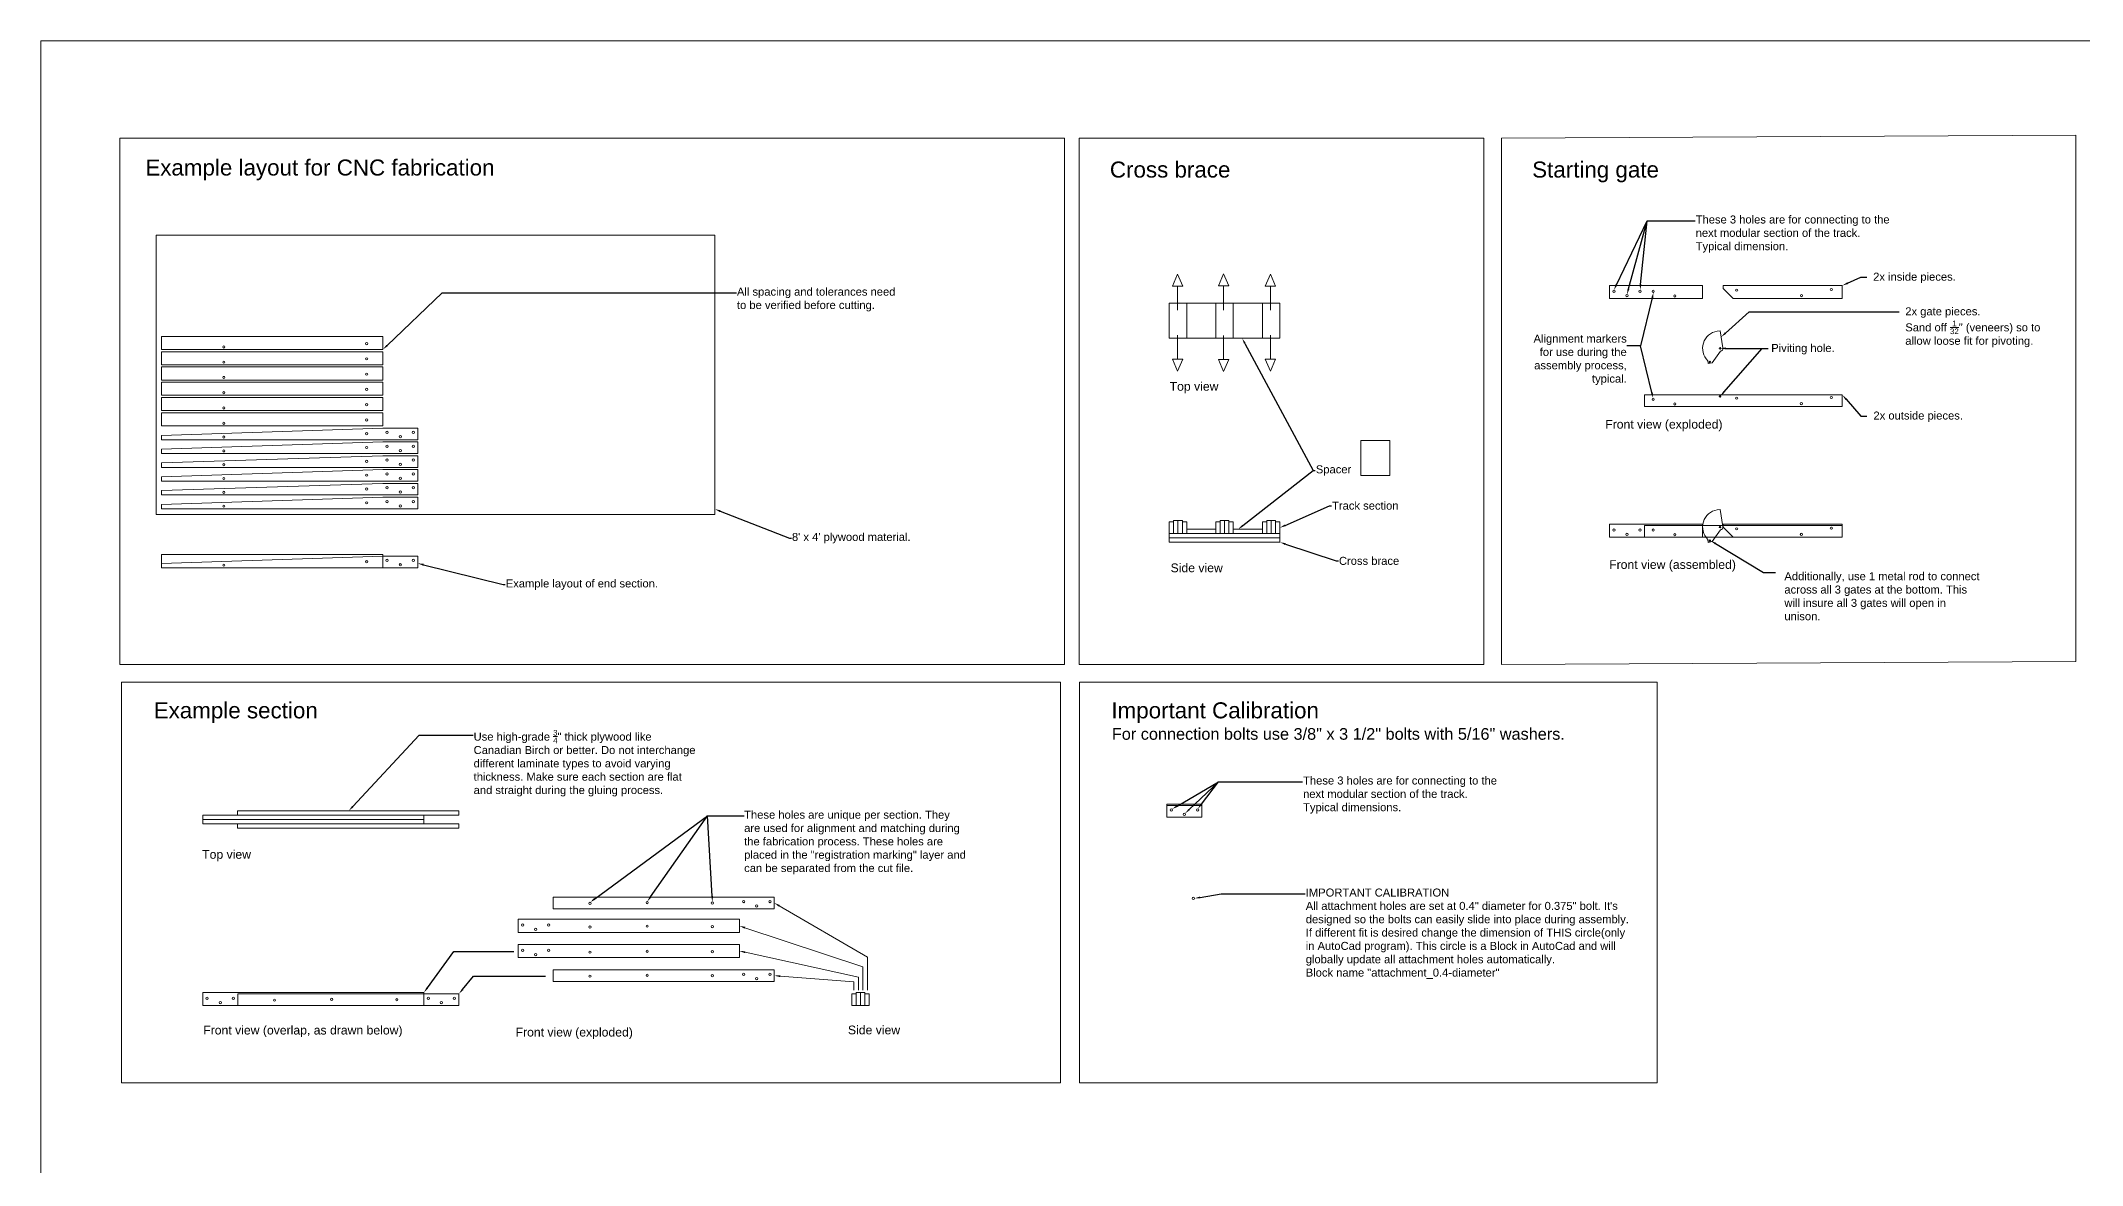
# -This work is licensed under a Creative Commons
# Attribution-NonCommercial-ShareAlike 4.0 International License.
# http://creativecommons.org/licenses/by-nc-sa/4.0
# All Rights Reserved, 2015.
# Model space of a CAD drawing. Header units: inches. Extents: x 1 to 753, y -1 to 386.
# Drawn here: x 0.8 to 351.5, y 192.4 to 385.6 of the extents above; entities that cross this region are included whole.
import ezdxf
from ezdxf import colors
from ezdxf.entities.mleader import LeaderData, LeaderLine
from ezdxf.math import Vec2, Vec3

# ---------------------------------------------------------------- set-up
doc = ezdxf.new("R2010")
doc.units = ezdxf.units.IN
doc.header["$MEASUREMENT"] = 0
for name, color, linetype, lineweight in [('newTrack', 7, 'Continuous', 20), ('notes', 7, 'Continuous', 20), ('notes @ 1', 7, 'Continuous', 20), ('registration marking', 7, 'Continuous', 20)]:
    doc.layers.add(name, color=color, linetype=linetype, lineweight=lineweight)
doc.styles.add('Arial', font='arial.ttf')
doc.styles.get("Standard").update_dxf_attribs({"font": 'arial.ttf'})

# ---------------------------------------------------------------- blocks, each defined once
blk = doc.blocks.new('*U29')
at = {"layer": 'newTrack'}
blk.add_circle((0, 0), 0.2, dxfattribs=at)
blk = doc.blocks.new('attachmentPoints_0.4_diameter')
for p in [(-2.25, 0.75), (0, 0), (2.25, 0.75)]:
    blk.add_blockref('*U29', p)
blk = doc.blocks.new('connection block')
at = {"layer": 'newTrack'}
blk.add_line((1642.94, -1241.25), (1648.94, -1241.25), dxfattribs=at)
blk.add_lwpolyline([(1648.94, -1241), (1642.94, -1241), (1642.94, -1243.25), (1648.94, -1243.25)], close=True, dxfattribs=at)
blk.add_blockref('attachmentPoints_0.4_diameter', (1645.94, -1242.75))
blk = doc.blocks.new('START_1')
at = {"layer": 'newTrack', "color": 7, "linetype": 'Continuous', "lineweight": 5, "transparency": 33554687}
blk.add_lwpolyline([(1657.04, -457.27), (1638.29, -457.27), (1636.57, -455.55), (1636.57, -455.02), (1657.04, -455.02), (1657.04, -457.27), (1657.04, -455.02)], dxfattribs=at)
at = {"layer": 'registration marking', "color": 7, "linetype": 'Continuous', "lineweight": 5, "transparency": 33554687}
for centre in [(1638.89, -455.82), (1655.16, -455.71), (1650.02, -456.76)]:
    blk.add_circle(centre, 0.187, dxfattribs=at)
blk = doc.blocks.new('START_2')
at = {"color": 7, "linetype": 'Continuous', "lineweight": 5, "transparency": 33554687}
blk.add_circle((1624.28, -436.85), 0.188, dxfattribs=at)
at = {"layer": 'newTrack', "color": 7, "linetype": 'Continuous', "lineweight": 5, "transparency": 33554687}
blk.add_line((1632.75, -438.1), (1622.77, -438.1), dxfattribs=at)
blk.add_lwpolyline([(1616.77, -435.85), (1632.75, -435.85), (1632.75, -438.1), (1616.77, -438.1)], close=True, dxfattribs=at)
at = {"layer": 'registration marking', "color": 7, "linetype": 'Continuous', "lineweight": 5, "transparency": 33554687}
for centre in [(1624.28, -436.85), (1627.99, -437.66)]:
    blk.add_circle(centre, 0.187, dxfattribs=at)
blk.add_blockref('attachmentPoints_0.4_diameter', (1619.77, -437.6))
blk = doc.blocks.new('START_3')
at = {"color": 7, "linetype": 'Continuous', "lineweight": 5, "transparency": 33554687}
blk.add_circle((1631.6, -433.73), 0.128, dxfattribs=at)
at = {"layer": 'newTrack', "color": 7, "linetype": 'Continuous', "lineweight": 5, "transparency": 33554687}
blk.add_lwpolyline([(1652.6, -433.48), (1652.6, -435.48), (1618.6, -435.48), (1618.6, -433.48)], close=True, dxfattribs=at)
at = {"layer": 'registration marking', "color": 7, "linetype": 'Continuous', "lineweight": 5, "transparency": 33554687}
for centre, radius in [((1620.11, -434.23), 0.188), ((1620.11, -434.23), 0.187), ((1623.83, -435.03), 0.187), ((1634.46, -434.03), 0.187), ((1645.58, -434.97), 0.187), ((1650.72, -433.92), 0.187)]:
    blk.add_circle(centre, radius, dxfattribs=at)
blk = doc.blocks.new('START_4')
at = {"color": 7, "linetype": 'Continuous', "lineweight": 5, "transparency": 33554687}
blk.add_lwpolyline([(1633.99, -453.25), (1634.07, -453.75), (1634.75, -453.63), (1636.19, -451.62, 0.414214), (1636.6, -451.04), (1636.11, -448.09), (1635.61, -448.17, 0.610914)], format="xyb", close=True, dxfattribs=at)
for centre, radius in [((1636.11, -451.13), 0.128), ((1634.34, -453.45), 0.125)]:
    blk.add_circle(centre, radius, dxfattribs=at)
blk = doc.blocks.new('END1')
at = {"layer": 'newTrack'}
blk.add_lwpolyline([(1095.16, -1516.52), (1095.16, -1518.52), (1051.16, -1518.52), (1051.16, -1517.77), (1089.16, -1516.52)], close=True, dxfattribs=at)
at = {"layer": 'registration marking', "color": 7, "transparency": 33554687}
for centre in [(1061.85, -1518.07), (1086.41, -1517.49)]:
    blk.add_circle(centre, 0.19, dxfattribs=at)
blk.add_blockref('attachmentPoints_0.4_diameter', (1092.16, -1518.02))
blk = doc.blocks.new('END2')
at = {"layer": 'newTrack'}
blk.add_lwpolyline([(1133.03, -1530.22), (1095.03, -1530.22), (1095.03, -1527.97), (1133.03, -1527.97), (1133.03, -1530.22), (1133.03, -1527.97)], dxfattribs=at)
at = {"layer": 'registration marking', "color": 7, "transparency": 33554687}
for centre in [(1130.27, -1529.2), (1105.71, -1529.77)]:
    blk.add_circle(centre, 0.19, dxfattribs=at)
blk = doc.blocks.new('C1')
at = {"layer": 'newTrack'}
blk.add_lwpolyline([(1541.11, -1570.67), (1508.2, -1589.67), (1507.2, -1587.94), (1540.11, -1568.94)], close=True, dxfattribs=at)
at = {"layer": 'registration marking', "color": 7, "transparency": 33554687}
for centre in [(1531.39, -1575.14), (1521.66, -1580.67), (1513.22, -1585.71)]:
    blk.add_circle(centre, 0.19, dxfattribs=at)
at = {"rotation": 29.99999995973561}
blk.add_blockref('attachmentPoints_0.4_diameter', (1538.26, -1571.74), dxfattribs=at)
blk = doc.blocks.new('C2')
at = {"layer": 'newTrack'}
blk.add_lwpolyline([(1485.86, -1583.83), (1518.77, -1564.83), (1519.9, -1566.78), (1486.99, -1585.78)], close=True, dxfattribs=at)
at = {"layer": 'registration marking', "color": 7, "transparency": 33554687}
for centre in [(1515.38, -1568.25), (1505.65, -1573.78), (1497.2, -1578.82)]:
    blk.add_circle(centre, 0.19, dxfattribs=at)
at = {"rotation": 29.99999995973561}
blk.add_blockref('attachmentPoints_0.4_diameter', (1489.34, -1583.85), dxfattribs=at)

msp = doc.modelspace()

# ---------------------------------------------------------------- linework, layer by layer
at = {"lineweight": 20}
for p, q in [((196.11, 339.26), (196.11, 343.38)), ((197.67, 340.46), (197.67, 334.46)), ((202.67, 334.46), (202.67, 340.46)), ((204.01, 339.31), (204.01, 343.44)), ((205.67, 334.46), (205.67, 340.46)), ((210.67, 340.46), (210.67, 334.46)), ((212.06, 339.27), (212.06, 343.4)), ((196.11, 335), (196.11, 330.88)), ((204.01, 334.95), (204.01, 330.82)), ((212.06, 334.99), (212.06, 330.86))]:
    msp.add_line(p, q, dxfattribs=at)
at = {"linetype": 'ByBlock', "lineweight": 20}
for p, q in [((195.04, 302.9), (195.04, 302.9)), ((195.82, 303.15), (195.82, 303.15)), ((196.55, 303.15), (196.55, 303.15)), ((197.4, 302.9), (197.4, 302.9)), ((203.04, 302.9), (203.04, 302.9)), ((203.82, 303.15), (203.82, 303.15)), ((204.55, 303.15), (204.55, 303.15)), ((205.4, 302.9), (205.4, 302.9)), ((211.04, 302.9), (211.04, 302.9)), ((211.82, 303.15), (211.82, 303.15)), ((212.55, 303.15), (212.55, 303.15)), ((213.4, 302.9), (213.4, 302.9)), ((140.49, 221.79), (140.49, 221.79)), ((141.27, 222.04), (141.27, 222.04)), ((142, 222.04), (142, 222.04)), ((142.85, 221.79), (142.85, 221.79))]:
    msp.add_line(p, q, dxfattribs=at)
at = {"lineweight": 20}
for points in [[(116.6, 352.15), (116.6, 304.15), (20.6, 304.15), (20.6, 352.15)], [(196.11, 345.44), (195.22, 343.38), (197, 343.38)], [(204.01, 345.5), (203.12, 343.44), (204.9, 343.44)], [(212.06, 345.46), (211.17, 343.4), (212.95, 343.4)], [(213.67, 340.46), (213.67, 334.46), (194.67, 334.46), (194.67, 340.46)], [(196.11, 328.81), (195.22, 330.88), (197, 330.88)], [(204.01, 328.76), (203.12, 330.82), (204.9, 330.82)], [(212.06, 328.8), (211.17, 330.86), (212.95, 330.86)], [(194.67, 302.9), (195.42, 302.9), (195.42, 300.9), (194.67, 300.9)], [(195.42, 303.15), (196.17, 303.15), (196.17, 300.9), (195.42, 300.9)], [(196.17, 303.15), (196.92, 303.15), (196.92, 300.9), (196.17, 300.9)], [(196.92, 302.9), (197.67, 302.9), (197.67, 300.9), (196.92, 300.9)], [(202.67, 301.65), (202.67, 300.9), (197.67, 300.91), (197.67, 301.66)], [(202.67, 302.9), (203.42, 302.9), (203.42, 300.9), (202.67, 300.9)], [(203.42, 303.15), (204.17, 303.15), (204.17, 300.9), (203.42, 300.9)], [(204.17, 303.15), (204.92, 303.15), (204.92, 300.9), (204.17, 300.9)], [(204.92, 302.9), (205.67, 302.9), (205.67, 300.9), (204.92, 300.9)], [(210.67, 301.65), (210.67, 300.9), (205.67, 300.9), (205.67, 301.65)], [(210.67, 302.9), (211.42, 302.9), (211.42, 300.9), (210.67, 300.9)], [(211.42, 303.15), (212.17, 303.15), (212.17, 300.9), (211.42, 300.9)], [(212.17, 303.15), (212.92, 303.15), (212.92, 300.9), (212.17, 300.9)], [(212.92, 302.9), (213.67, 302.9), (213.67, 300.9), (212.92, 300.9)], [(213.67, 300.9), (213.67, 300.15), (194.67, 300.15), (194.67, 300.9)], [(213.67, 300.15), (213.67, 299.4), (194.67, 299.4), (194.67, 300.15)], [(66.62, 252.51), (66.62, 251.76), (28.62, 251.76), (28.62, 252.51)], [(72.62, 253.26), (72.62, 252.51), (34.62, 252.51), (34.62, 253.26)], [(66.62, 251.76), (66.62, 251.01), (28.62, 251.01), (28.62, 251.76)], [(72.62, 251.01), (72.62, 250.26), (34.62, 250.26), (34.62, 251.01)], [(140.12, 221.79), (140.87, 221.79), (140.87, 219.79), (140.12, 219.79)], [(140.87, 222.04), (141.62, 222.04), (141.62, 219.79), (140.87, 219.79)], [(141.62, 222.04), (142.37, 222.04), (142.37, 219.79), (141.62, 219.79)], [(142.37, 221.79), (143.12, 221.79), (143.12, 219.79), (142.37, 219.79)]]:
    msp.add_lwpolyline(points, close=True, dxfattribs=at)
msp.add_lwpolyline([(232.58, 316.89), (227.58, 316.89), (227.58, 310.89), (232.58, 310.89), (232.58, 316.89)], dxfattribs=at)
at = {"layer": 'notes', "color": 7, "linetype": 'Continuous', "lineweight": 20, "transparency": 33554687, "flags": 128}
for points in [[(0.81, 385.57), (752.98, 385.57), (752.98, -0.86), (0.81, -0.86)], [(14.39, 368.83), (176.68, 368.83), (176.68, 278.37), (14.39, 278.37)], [(179.21, 368.83), (248.69, 368.83), (248.69, 278.37), (179.21, 278.37)], [(251.76, 368.83), (350.43, 369.36), (350.43, 278.9), (251.76, 278.37)], [(14.69, 275.33), (175.96, 275.33), (175.96, 206.53), (14.69, 206.53)], [(179.23, 275.33), (278.52, 275.33), (278.52, 206.53), (179.23, 206.53)]]:
    msp.add_lwpolyline(points, close=True, dxfattribs=at)
at = {"layer": 'notes', "linetype": 'ByBlock', "lineweight": 20, "transparency": 33554687}
for points in [[(127.68, 236.91), (142.85, 228.07), (142.85, 222.42)], [(121.77, 233.16), (142.01, 226.41), (142, 222.42)], [(121.79, 228.95), (141.27, 224.66), (141.27, 222.42)], [(127.81, 224.84), (140.49, 223.87), (140.49, 222.42)]]:
    msp.add_lwpolyline(points, dxfattribs=at)
at = {"layer": 'notes', "lineweight": 20, "transparency": 33554687}
for points in [[(127.6, 236.77), (126.82, 237.42), (127.77, 237.06)], [(121.71, 233), (120.82, 233.48), (121.82, 233.32)], [(121.76, 228.79), (120.82, 229.17), (121.83, 229.11)], [(127.8, 224.67), (126.82, 224.92), (127.83, 225.01)]]:
    msp.add_solid(points, dxfattribs=at)

# ---------------------------------------------------------------- block references
at = {"lineweight": 20}
for name, p in [('START_2', (-1346.47, 779.38)), ('START_1', (-1346.74, 798.54)), ('END2', (-1073.47, 1862.74)), ('START_4', (-1346.81, 783.84)), ('END2', (-1073.47, 1860.12)), ('END2', (-1073.47, 1857.49)), ('END2', (-1073.47, 1854.87)), ('END2', (-1073.47, 1852.24)), ('START_3', (-1342.31, 758.19)), ('END2', (-1073.47, 1849.62)), ('END1', (-1029.61, 1835.54)), ('END1', (-1029.61, 1833.17)), ('END1', (-1029.61, 1830.79)), ('END1', (-1029.61, 1828.42)), ('END1', (-1029.61, 1826.04)), ('END1', (-1029.61, 1823.67)), ('START_2', (-1346.47, 738.35)), ('START_3', (-1342.31, 735.73)), ('START_4', (-1346.81, 753.13)), ('START_1', (-1346.74, 757.52)), ('END2', (-1073.47, 1825.24)), ('END1', (-1029.61, 1813.54)), ('connection block', (-1448.66, 1495.39)), ('*U29', (198.79, 238.19))]:
    msp.add_blockref(name, p, dxfattribs=at)
at = {"lineweight": 20, "rotation": 330.0000000402641}
for name, p in [('C1', (-422.49, 2367.21)), ('C2', (-412.06, 2349.18)), ('C2', (-412.06, 2344.86)), ('C1', (-422.49, 2354.71)), ('C2', (-466.26, 2336.61)), ('C1', (-476.68, 2350.59))]:
    msp.add_blockref(name, p, dxfattribs=at)

# ---------------------------------------------------------------- texts
at = {"layer": 'notes', "lineweight": 20, "transparency": 33554687, "style": 'Arial'}
for s, height, p in [('Example layout for CNC fabrication', 2.75, (18.76, 362.42)), ('Cross brace', 2.75, (184.47, 362.07)), ('Starting gate', 2.75, (257.02, 362.07)), ('Top view', 1.5, (194.74, 325.44)), ('Front view (exploded)', 1.5, (269.57, 318.93)), ('Side view', 1.5, (194.9, 294.25)), ('Front view (assembled)', 1.5, (270.25, 294.82)), ('Example section', 2.75, (20.2, 269.14)), ('Important Calibration', 2.75, (184.73, 269.14)), ('For connection bolts use 3/8" x 3 1/2" bolts with 5/16" washers. ', 2, (184.81, 265.46)), ('Top view', 1.5, (28.53, 245.01)), ('Front view (overlap, as drawn below) ', 1.5, (28.71, 214.81)), ('Side view', 1.5, (139.47, 214.84))]:
    msp.add_text(s, height=height, dxfattribs=at).set_placement(p)
at = {"layer": 'notes @ 1', "lineweight": 20, "transparency": 33554687, "style": 'Arial'}
msp.add_text('Front view (exploded)', height=1.5, dxfattribs=at).set_placement((82.37, 214.46))

# ---------------------------------------------------------------- leaders
at = {"layer": 'notes', "lineweight": 20, "transparency": 33554687}
ml = msp.add_multileader_mtext('Standard', dxfattribs=at)
ml.set_content('')
ml.set_leader_properties()
ml.build(insert=Vec2(0, 0))
ml.multileader.update_dxf_attribs({"text_right_attachment_type": 6, "dogleg_length": 6.23, "arrow_head_size": 1})
ctx = ml.context
ctx.base_point, ctx.char_height, ctx.arrow_head_size, ctx.landing_gap_size, ctx.plane_origin = Vec3(284.04, 354.66), 1.38, 1, 0.09, Vec3(262.48, 350)
ctx.right_attachment = 6
notes = []
notes.append((ctx, [(0, (1, 1, 0), (277.8, 354.66), (1, 0), 6.23, [(0, [(271.05, 342.72), (276.77, 354.66)], 0, [])])]))
ctx.mtext, ml.multileader.dxf.content_type = None, 0
ml = msp.add_multileader_mtext('Standard', dxfattribs=at)
ml.set_content('', color=256, style='Arial')
ml.set_leader_properties()
ml.build(insert=Vec2(0, 0))
ml.multileader.update_dxf_attribs({"text_right_attachment_type": 6, "dogleg_length": 0.36, "arrow_head_size": 1})
ctx = ml.context
ctx.base_point, ctx.char_height, ctx.arrow_head_size, ctx.landing_gap_size, ctx.plane_origin = Vec3(277.13, 354.66), 1.38, 1, 0.09, Vec3(266.98, 350)
ctx.right_attachment = 6
notes.append((ctx, [(0, (1, 1, 0), (276.77, 354.66), (1, 0), 0.36, [(0, [(275.55, 342.72)], 0, [])])]))
ctx.mtext.insert, ctx.mtext.flow_direction = Vec3(277.22, 355.35), 5
ml = msp.add_multileader_mtext('Standard', dxfattribs=at)
ml.set_content('2x inside pieces.', color=256, style='Arial')
ml.set_leader_properties()
ml.build(insert=Vec2(0, 0))
ml.multileader.update_dxf_attribs({"leader_type": 0, "text_right_attachment_type": 6, "dogleg_length": 0.36, "arrow_head_size": 1})
ctx = ml.context
ctx.base_point, ctx.char_height, ctx.arrow_head_size, ctx.landing_gap_size, ctx.plane_origin = Vec3(315.51, 344.84), 1.375, 1, 0.09, Vec3(314.4, 346.74)
ctx.right_attachment = 6
notes.append((ctx, [(0, (1, 1, 0), (315.15, 344.84), (1, 0), 0.36, [(0, [(310.3, 343.52)], 0, [])])]))
ctx.mtext.insert, ctx.mtext.width, ctx.mtext.flow_direction = Vec3(315.6, 345.72), 19.7506, 5
ml = msp.add_multileader_mtext('Standard', dxfattribs=at)
ml.set_content('')
ml.set_leader_properties()
ml.build(insert=Vec2(0, 0))
ml.multileader.update_dxf_attribs({"text_right_attachment_type": 6, "dogleg_length": 0, "arrow_head_size": 1})
ctx = ml.context
ctx.base_point, ctx.char_height, ctx.arrow_head_size, ctx.landing_gap_size, ctx.plane_origin = Vec3(314.53, 344.93), 1.38, 1, 0.09, Vec3(306.28, 336.68)
ctx.right_attachment = 6
notes.append((ctx, [(0, (1, 1, 0), (314.53, 344.93), (1, 0), 0, [(0, [(310.3, 343.52), (313.5, 344.93)], 0, [])])]))
ctx.mtext, ml.multileader.dxf.content_type = None, 0
ml = msp.add_multileader_mtext('Standard', dxfattribs=at)
ml.set_content('Alignment markers for use during the assembly process,\\Ptypical.', color=256, style='Arial')
ml.set_leader_properties()
ml.build(insert=Vec2(0, 0))
ml.multileader.update_dxf_attribs({"leader_type": 0, "text_right_attachment_type": 6, "dogleg_length": 0, "arrow_head_size": 1})
ctx = ml.context
ctx.base_point, ctx.char_height, ctx.arrow_head_size, ctx.landing_gap_size, ctx.plane_origin = Vec3(257.34, 334.19), 1.375, 1, 0, Vec3(277.81, 342.33)
ctx.right_attachment, ctx.text_align_type = 6, 2
notes.append((ctx, [(0, (1, 1, 0), (273.27, 333.3), (-1, 0), 0, [(0, [(277.81, 342.33)], 0, [])])]))
ctx.mtext.insert, ctx.mtext.width, ctx.mtext.alignment, ctx.mtext.flow_direction = Vec3(273.27, 335.08), 17.0112, 3, 5
ml = msp.add_multileader_mtext('Standard', dxfattribs=at)
ml.set_content('')
ml.set_leader_properties()
ml.build(insert=Vec2(0, 0))
ml.multileader.update_dxf_attribs({"text_right_attachment_type": 6, "dogleg_length": 0, "arrow_head_size": 1})
ctx = ml.context
ctx.base_point, ctx.char_height, ctx.arrow_head_size, ctx.landing_gap_size, ctx.plane_origin = Vec3(273.27, 333.13), 1.38, 1, 0.09, Vec3(277.81, 342.33)
ctx.right_attachment = 6
notes.append((ctx, [(0, (1, 1, 0), (273.27, 333.13), (-1, 0), 0, [(0, [(277.88, 342.35), (275.63, 333.13)], 0, [])])]))
ctx.mtext, ml.multileader.dxf.content_type = None, 0
ml = msp.add_multileader_mtext('Standard', dxfattribs=at)
ml.set_content('\\A1;2x gate pieces.\\PSand off {\\H0.7x;\\S1/32;}" (veneers) so to allow loose fit for pivoting.', color=256, style='Arial')
ml.set_leader_properties()
ml.build(insert=Vec2(0, 0))
ml.multileader.update_dxf_attribs({"leader_type": 0, "text_right_attachment_type": 6, "dogleg_length": 0.36, "arrow_head_size": 1})
ctx = ml.context
ctx.base_point, ctx.char_height, ctx.arrow_head_size, ctx.landing_gap_size, ctx.plane_origin = Vec3(321.03, 338.88), 1.375, 1, 0.09, Vec3(319.93, 340.78)
ctx.right_attachment = 6
notes.append((ctx, [(0, (1, 1, 0), (320.67, 338.88), (1, 0), 0.36, [(0, [(310.3, 341.27)], 0, [])])]))
ctx.mtext.insert, ctx.mtext.width, ctx.mtext.defined_height, ctx.mtext.flow_direction = Vec3(321.12, 339.77), 24.6148, 7.94, 5
ml = msp.add_multileader_mtext('Standard', dxfattribs=at)
ml.set_content('')
ml.set_leader_properties()
ml.build(insert=Vec2(0, 0))
ml.multileader.update_dxf_attribs({"text_right_attachment_type": 6, "dogleg_length": 0, "arrow_head_size": 1})
ctx = ml.context
ctx.base_point, ctx.char_height, ctx.arrow_head_size, ctx.landing_gap_size, ctx.plane_origin = Vec3(320.05, 338.97), 1.38, 1, 0.09, Vec3(311.8, 330.72)
ctx.right_attachment = 6
notes.append((ctx, [(0, (1, 1, 0), (320.05, 338.97), (1, 0), 0, [(0, [(289.48, 334.67), (294.27, 338.97)], 0, [])])]))
ctx.mtext, ml.multileader.dxf.content_type = None, 0
ml = msp.add_multileader_mtext('Standard', dxfattribs=at)
ml.set_content('', color=256, style='Arial')
ml.set_leader_properties()
ml.build(insert=Vec2(0, 0))
ml.multileader.update_dxf_attribs({"text_right_attachment_type": 6, "dogleg_length": 0.36, "arrow_head_size": 1})
ctx = ml.context
ctx.base_point, ctx.char_height, ctx.arrow_head_size, ctx.landing_gap_size, ctx.plane_origin = Vec3(219.76, 311.74), 1.38, 1, 0.09, Vec3(211.13, 334.46)
ctx.right_attachment = 6
notes.append((ctx, [(0, (1, 1, 0), (219.4, 311.74), (1, 0), 0.36, [(0, [(207.18, 334.46)], 0, [])])]))
ctx.mtext.insert, ctx.mtext.flow_direction = Vec3(219.85, 312.43), 5
ml = msp.add_multileader_mtext('Standard', dxfattribs=at)
ml.set_content('Piviting hole.', color=256, style='Arial')
ml.set_leader_properties()
ml.build(insert=Vec2(0, 0))
ml.multileader.update_dxf_attribs({"leader_type": 0, "text_right_attachment_type": 6, "dogleg_length": 0.36, "arrow_head_size": 1})
ctx = ml.context
ctx.base_point, ctx.char_height, ctx.arrow_head_size, ctx.landing_gap_size, ctx.plane_origin = Vec3(298, 332.58), 1.375, 1, 0.09, Vec3(296.89, 334.48)
ctx.right_attachment = 6
notes.append((ctx, [(0, (1, 1, 0), (297.64, 332.58), (1, 0), 0.36, [(0, [(289.3, 332.71)], 0, [])])]))
ctx.mtext.insert, ctx.mtext.width, ctx.mtext.flow_direction = Vec3(298.09, 333.47), 19.7506, 5
ml = msp.add_multileader_mtext('Standard', dxfattribs=at)
ml.set_content('')
ml.set_leader_properties()
ml.build(insert=Vec2(0, 0))
ml.multileader.update_dxf_attribs({"text_right_attachment_type": 6, "dogleg_length": 0, "arrow_head_size": 1})
ctx = ml.context
ctx.base_point, ctx.char_height, ctx.arrow_head_size, ctx.landing_gap_size, ctx.plane_origin = Vec3(273.27, 333.13), 1.38, 1, 0.09, Vec3(277.81, 324.15)
ctx.right_attachment = 6
notes.append((ctx, [(0, (1, 1, 0), (273.27, 333.13), (-1, 0), 0, [(0, [(277.81, 324.15), (275.63, 333.13)], 0, [])])]))
ctx.mtext, ml.multileader.dxf.content_type = None, 0
ml = msp.add_multileader_mtext('Standard', dxfattribs=at)
ml.set_content('')
ml.set_leader_properties()
ml.build(insert=Vec2(0, 0))
ml.multileader.update_dxf_attribs({"text_right_attachment_type": 6, "dogleg_length": 0, "arrow_head_size": 1})
ctx = ml.context
ctx.base_point, ctx.char_height, ctx.arrow_head_size, ctx.landing_gap_size, ctx.plane_origin = Vec3(296.52, 332.71), 1.38, 1, 0.09, Vec3(289.3, 332.71)
ctx.right_attachment = 6
notes.append((ctx, [(0, (1, 1, 0), (296.52, 332.71), (1, 0), 0, [(0, [(289.3, 332.71), (294.45, 332.71)], 0, [])])]))
ctx.mtext, ml.multileader.dxf.content_type = None, 0
ml = msp.add_multileader_mtext('Standard', dxfattribs=at)
ml.set_content('')
ml.set_leader_properties()
ml.build(insert=Vec2(0, 0))
ml.multileader.update_dxf_attribs({"text_right_attachment_type": 6, "dogleg_length": 0, "arrow_head_size": 1})
ctx = ml.context
ctx.base_point, ctx.char_height, ctx.arrow_head_size, ctx.landing_gap_size, ctx.plane_origin = Vec3(297.55, 332.71), 1.38, 1, 0.09, Vec3(289.3, 324.46)
ctx.right_attachment = 6
notes.append((ctx, [(0, (1, 1, 0), (297.55, 332.71), (1, 0), 0, [(0, [(289.3, 324.46), (296.52, 332.71)], 0, [])])]))
ctx.mtext, ml.multileader.dxf.content_type = None, 0
ml = msp.add_multileader_mtext('Standard', dxfattribs=at)
ml.set_content('')
ml.set_leader_properties()
ml.build(insert=Vec2(0, 0))
ml.multileader.update_dxf_attribs({"text_right_attachment_type": 6, "dogleg_length": 0, "arrow_head_size": 1})
ctx = ml.context
ctx.base_point, ctx.char_height, ctx.arrow_head_size, ctx.landing_gap_size, ctx.plane_origin = Vec3(314.53, 321.08), 1.38, 1, 0.09, Vec3(306.28, 312.83)
ctx.right_attachment = 6
notes.append((ctx, [(0, (1, 1, 0), (314.53, 321.08), (1, 0), 0, [(0, [(310.3, 324.71), (313.5, 321.08)], 0, [])])]))
ctx.mtext, ml.multileader.dxf.content_type = None, 0
ml = msp.add_multileader_mtext('Standard', dxfattribs=at)
ml.set_content('2x outside pieces.', color=256, style='Arial')
ml.set_leader_properties()
ml.build(insert=Vec2(0, 0))
ml.multileader.update_dxf_attribs({"leader_type": 0, "text_right_attachment_type": 6, "dogleg_length": 0.36, "arrow_head_size": 1})
ctx = ml.context
ctx.base_point, ctx.char_height, ctx.arrow_head_size, ctx.landing_gap_size, ctx.plane_origin = Vec3(315.56, 320.98), 1.375, 1, 0.09, Vec3(314.46, 322.88)
ctx.right_attachment = 6
notes.append((ctx, [(0, (1, 1, 0), (315.2, 320.98), (1, 0), 0.36, [(0, [(310.3, 324.71)], 0, [])])]))
ctx.mtext.insert, ctx.mtext.width, ctx.mtext.flow_direction = Vec3(315.65, 321.86), 19.7506, 5
ml = msp.add_multileader_mtext('Standard', dxfattribs=at)
ml.set_content('Spacer', color=256, style='Arial')
ml.set_leader_properties()
ml.build(insert=Vec2(0, 0))
ml.multileader.update_dxf_attribs({"text_right_attachment_type": 6, "dogleg_length": 0.36, "arrow_head_size": 1})
ctx = ml.context
ctx.base_point, ctx.char_height, ctx.arrow_head_size, ctx.landing_gap_size, ctx.plane_origin = Vec3(219.76, 311.74), 1.375, 1, 0.09, Vec3(212.67, 301.65)
ctx.right_attachment = 6
notes.append((ctx, [(0, (1, 1, 0), (219.4, 311.74), (1, 0), 0.36, [(0, [(206.52, 301.65)], 0, [])])]))
ctx.mtext.insert, ctx.mtext.flow_direction = Vec3(219.85, 312.62), 5
ml = msp.add_multileader_mtext('Standard', dxfattribs=at)
ml.set_content('Track section', color=256, style='Arial')
ml.set_leader_properties()
ml.build(insert=Vec2(0, 0))
ml.multileader.update_dxf_attribs({"text_right_attachment_type": 6, "dogleg_length": 0.36, "arrow_head_size": 1})
ctx = ml.context
ctx.base_point, ctx.char_height, ctx.arrow_head_size, ctx.landing_gap_size, ctx.plane_origin = Vec3(222.55, 305.68), 1.375, 1, 0.09, Vec3(219.67, 301.9)
ctx.right_attachment = 6
notes.append((ctx, [(0, (1, 1, 0), (222.19, 305.68), (1, 0), 0.36, [(0, [(213.67, 301.9)], 0, [])])]))
ctx.mtext.insert, ctx.mtext.flow_direction = Vec3(222.64, 306.38), 5
ml = msp.add_multileader_mtext('Standard', dxfattribs=at)
ml.set_content("8' x 4' plywood material.", color=256, style='Arial')
ml.set_leader_properties()
ml.build(insert=Vec2(0, 0))
ml.multileader.update_dxf_attribs({"text_right_attachment_type": 6, "dogleg_length": 0.36, "arrow_head_size": 1})
ctx = ml.context
ctx.base_point, ctx.char_height, ctx.arrow_head_size, ctx.landing_gap_size, ctx.plane_origin = Vec3(129.76, 300.11), 1.375, 1, 0.09, Vec3(116.6, 305.1)
ctx.right_attachment = 6
notes.append((ctx, [(0, (1, 1, 0), (129.4, 300.11), (1, 0), 0.36, [(0, [(116.6, 305.1)], 0, [])])]))
ctx.mtext.insert, ctx.mtext.flow_direction = Vec3(129.85, 301), 5
ml = msp.add_multileader_mtext('Standard', dxfattribs=at)
ml.set_content('Cross brace', color=256, style='Arial')
ml.set_leader_properties()
ml.build(insert=Vec2(0, 0))
ml.multileader.update_dxf_attribs({"text_right_attachment_type": 6, "dogleg_length": 0.36, "arrow_head_size": 1})
ctx = ml.context
ctx.base_point, ctx.char_height, ctx.arrow_head_size, ctx.landing_gap_size, ctx.plane_origin = Vec3(223.73, 296.19), 1.375, 1, 0.09, Vec3(219.67, 299.4)
ctx.right_attachment = 6
notes.append((ctx, [(0, (1, 1, 0), (223.37, 296.19), (1, 0), 0.36, [(0, [(213.67, 299.4)], 0, [])])]))
ctx.mtext.insert, ctx.mtext.flow_direction = Vec3(223.82, 296.89), 5
ml = msp.add_multileader_mtext('Standard', dxfattribs=at)
ml.set_content('')
ml.set_leader_properties()
ml.build(insert=Vec2(0, 0))
ml.multileader.update_dxf_attribs({"text_right_attachment_type": 6, "dogleg_length": 0, "arrow_head_size": 1})
ctx = ml.context
ctx.base_point, ctx.char_height, ctx.arrow_head_size, ctx.landing_gap_size, ctx.plane_origin = Vec3(298.82, 294.18), 1.38, 1, 0.09, Vec3(291.6, 294.18)
ctx.right_attachment = 6
notes.append((ctx, [(0, (1, 1, 0), (298.82, 294.18), (1, 0), 0, [(0, [(287.66, 299.68), (296.76, 294.18)], 0, [])])]))
ctx.mtext, ml.multileader.dxf.content_type = None, 0
ml = msp.add_multileader_mtext('Standard', dxfattribs=at)
ml.set_content('Additionally, use 1 metal rod to connect across all 3 gates at the bottom. This will insure all 3 gates will open in unison.', color=256, style='Arial')
ml.set_leader_properties()
ml.build(insert=Vec2(0, 0))
ml.multileader.update_dxf_attribs({"leader_type": 0, "text_right_attachment_type": 6, "dogleg_length": 0.36, "arrow_head_size": 1})
ctx = ml.context
ctx.base_point, ctx.char_height, ctx.arrow_head_size, ctx.landing_gap_size, ctx.plane_origin = Vec3(300.26, 293.36), 1.375, 1, 0.09, Vec3(299.16, 295.26)
ctx.right_attachment = 6
notes.append((ctx, [(0, (1, 1, 0), (299.9, 293.36), (1, 0), 0.36, [(0, [(291.55, 300.25)], 0, [])])]))
ctx.mtext.insert, ctx.mtext.width, ctx.mtext.defined_height, ctx.mtext.flow_direction = Vec3(300.35, 294.25), 34.2624, 7.47, 5
ml = msp.add_multileader_mtext('Standard', dxfattribs=at)
ml.set_content('Example layout of end section.', color=256, style='Arial')
ml.set_leader_properties()
ml.build(insert=Vec2(0, 0))
ml.multileader.update_dxf_attribs({"text_right_attachment_type": 6, "dogleg_length": 0.36, "arrow_head_size": 1})
ctx = ml.context
ctx.base_point, ctx.char_height, ctx.arrow_head_size, ctx.landing_gap_size, ctx.plane_origin = Vec3(80.59, 292.12), 1.375, 1, 0.09, Vec3(65.56, 296.02)
ctx.right_attachment = 6
notes.append((ctx, [(0, (1, 1, 0), (80.23, 292.12), (1, 0), 0.36, [(0, [(65.56, 295.78)], 0, [])])]))
ctx.mtext.insert, ctx.mtext.flow_direction = Vec3(80.68, 293.01), 5
ml = msp.add_multileader_mtext('Standard', dxfattribs=at)
ml.set_content('')
ml.set_leader_properties()
ml.build(insert=Vec2(0, 0))
ml.multileader.update_dxf_attribs({"text_right_attachment_type": 6, "dogleg_length": 6.23, "arrow_head_size": 1})
ctx = ml.context
ctx.base_point, ctx.char_height, ctx.arrow_head_size, ctx.landing_gap_size, ctx.plane_origin = Vec3(210.4, 258.25), 1.38, 1, 0.09, Vec3(195.03, 253.58)
ctx.right_attachment = 6
notes.append((ctx, [(0, (1, 1, 0), (204.16, 258.25), (1, 0), 6.23, [(0, [(195.15, 253.55), (203.13, 258.25)], 0, [])])]))
ctx.mtext, ml.multileader.dxf.content_type = None, 0
ml = msp.add_multileader_mtext('Standard', dxfattribs=at)
ml.set_content('', color=256, style='Arial')
ml.set_leader_properties()
ml.build(insert=Vec2(0, 0))
ml.multileader.update_dxf_attribs({"text_right_attachment_type": 6, "dogleg_length": 0.36, "arrow_head_size": 1})
ctx = ml.context
ctx.base_point, ctx.char_height, ctx.arrow_head_size, ctx.landing_gap_size, ctx.plane_origin = Vec3(203.49, 258.25), 1.38, 1, 0.09, Vec3(199.53, 253.58)
ctx.right_attachment = 6
notes.append((ctx, [(0, (1, 1, 0), (203.13, 258.25), (1, 0), 0.36, [(0, [(199.58, 253.59)], 0, [])])]))
ctx.mtext.insert, ctx.mtext.flow_direction = Vec3(203.58, 258.94), 5
ml = msp.add_multileader_mtext('Standard', dxfattribs=at)
ml.set_content('')
ml.set_leader_properties()
ml.build(insert=Vec2(0, 0))
ml.multileader.update_dxf_attribs({"text_right_attachment_type": 6, "dogleg_length": 0, "arrow_head_size": 1})
ctx = ml.context
ctx.base_point, ctx.char_height, ctx.arrow_head_size, ctx.landing_gap_size, ctx.plane_origin = Vec3(121.64, 252.39), 1.38, 1, 0.09, Vec3(95.24, 237.51)
ctx.right_attachment = 6
notes.append((ctx, [(0, (1, 1, 0), (121.64, 252.39), (1, 0), 0, [(0, [(95.17, 237.53), (115.36, 252.39)], 0, [])])]))
ctx.mtext, ml.multileader.dxf.content_type = None, 0
ml = msp.add_multileader_mtext('Standard', dxfattribs=at)
ml.set_content('')
ml.set_leader_properties()
ml.build(insert=Vec2(0, 0))
ml.multileader.update_dxf_attribs({"text_right_attachment_type": 6, "dogleg_length": 0, "arrow_head_size": 1})
ctx = ml.context
ctx.base_point, ctx.char_height, ctx.arrow_head_size, ctx.landing_gap_size, ctx.plane_origin = Vec3(120.52, 252.39), 1.38, 1, 0.09, Vec3(116.26, 237.56)
ctx.right_attachment = 6
notes.append((ctx, [(0, (1, 1, 0), (120.52, 252.39), (1, 0), 0, [(0, [(116.19, 237.59), (115.36, 252.39)], 0, [])])]))
ctx.mtext, ml.multileader.dxf.content_type = None, 0
ml = msp.add_multileader_mtext('Standard', dxfattribs=at)
ml.set_content('')
ml.set_leader_properties()
ml.build(insert=Vec2(0, 0))
ml.multileader.update_dxf_attribs({"text_right_attachment_type": 6, "dogleg_length": 0, "arrow_head_size": 1})
ctx = ml.context
ctx.base_point, ctx.char_height, ctx.arrow_head_size, ctx.landing_gap_size, ctx.plane_origin = Vec3(82.09, 229.1), 1.38, 1, 0.09, Vec3(66.62, 222.04)
ctx.right_attachment = 6
notes.append((ctx, [(0, (1, 1, 0), (82.09, 229.1), (1, 0), 0, [(0, [(66.62, 222.01), (71.77, 229.1)], 0, [])])]))
ctx.mtext, ml.multileader.dxf.content_type = None, 0
ml = msp.add_multileader_mtext('Standard', dxfattribs=at)
ml.set_content('')
ml.set_leader_properties()
ml.build(insert=Vec2(0, 0))
ml.multileader.update_dxf_attribs({"text_right_attachment_type": 6, "dogleg_length": 0, "arrow_head_size": 1})
ctx = ml.context
ctx.base_point, ctx.char_height, ctx.arrow_head_size, ctx.landing_gap_size, ctx.plane_origin = Vec3(87.51, 224.81), 1.38, 1, 0.09, Vec3(72.62, 221.79)
ctx.right_attachment = 6
notes.append((ctx, [(0, (1, 1, 0), (87.51, 224.81), (1, 0), 0, [(0, [(72.62, 221.78), (75.14, 224.81)], 0, [])])]))
ctx.mtext, ml.multileader.dxf.content_type = None, 0
at = {"layer": 'notes @ 1', "lineweight": 20, "transparency": 33554687}
ml = msp.add_multileader_mtext('Standard', dxfattribs=at)
ml.set_content('These 3 holes are for connecting to the^Jnext modular section of the track.^JTypical dimension.', color=256, style='Arial')
ml.set_leader_properties()
ml.build(insert=Vec2(0, 0))
ml.multileader.update_dxf_attribs({"text_right_attachment_type": 6, "dogleg_length": 0, "arrow_head_size": 1})
ctx = ml.context
ctx.base_point, ctx.char_height, ctx.arrow_head_size, ctx.landing_gap_size, ctx.plane_origin = Vec3(285.02, 354.66), 1.375, 1, 0.09, Vec3(264.83, 349.89)
ctx.right_attachment = 6
notes.append((ctx, [(0, (1, 1, 0), (285.02, 354.66), (1, 0), 0, [(0, [(273.3, 341.97), (276.77, 354.66)], 0, [])])]))
ctx.mtext.insert, ctx.mtext.flow_direction = Vec3(285.11, 355.55), 5
ml = msp.add_multileader_mtext('Standard', dxfattribs=at)
ml.set_content('\\A1;All spacing and tolerances need to be verified before cutting. ', color=256, style='Arial')
ml.set_leader_properties()
ml.build(insert=Vec2(0, 0))
ml.multileader.update_dxf_attribs({"text_right_attachment_type": 6, "dogleg_length": 0, "arrow_head_size": 1})
ctx = ml.context
ctx.base_point, ctx.char_height, ctx.arrow_head_size, ctx.landing_gap_size, ctx.plane_origin = Vec3(120.31, 342.26), 1.375, 1, 0.09, Vec3(105.15, 332.36)
ctx.right_attachment = 6
notes.append((ctx, [(0, (1, 1, 0), (120.31, 342.26), (1, 0), 0, [(0, [(59.56, 332.52), (69.77, 342.26)], 0, [])])]))
ctx.mtext.insert, ctx.mtext.width, ctx.mtext.defined_height, ctx.mtext.flow_direction = Vec3(120.4, 343.15), 28.897, 10.95, 5
ml = msp.add_multileader_mtext('Standard', dxfattribs=at)
ml.set_content('\\A1;Use high-grade {\\H0.7x;\\S3/4;}" thick plywood like Canadian Birch or better. Do not interchange different laminate types to avoid varying thickness. Make sure each section are flat and straight during the gluing process.', color=256, style='Arial')
ml.set_leader_properties()
ml.build(insert=Vec2(0, 0))
ml.multileader.update_dxf_attribs({"text_right_attachment_type": 6, "dogleg_length": 0, "arrow_head_size": 1})
ctx = ml.context
ctx.base_point, ctx.char_height, ctx.arrow_head_size, ctx.landing_gap_size, ctx.plane_origin = Vec3(75.07, 266.26), 1.375, 1, 0.09, Vec3(59.91, 256.35)
ctx.right_attachment = 6
notes.append((ctx, [(0, (1, 1, 0), (75.07, 266.26), (1, 0), 0, [(0, [(53.73, 253.26), (65.79, 266.26)], 0, [])])]))
ctx.mtext.insert, ctx.mtext.width, ctx.mtext.defined_height, ctx.mtext.flow_direction = Vec3(75.16, 267.15), 38.7958, 10.95, 5
ml = msp.add_multileader_mtext('Standard', dxfattribs=at)
ml.set_content('These 3 holes are for connecting to the^Jnext modular section of the track.^JTypical dimensions.', color=256, style='Arial')
ml.set_leader_properties()
ml.build(insert=Vec2(0, 0))
ml.multileader.update_dxf_attribs({"text_right_attachment_type": 6, "dogleg_length": 0, "arrow_head_size": 1})
ctx = ml.context
ctx.base_point, ctx.char_height, ctx.arrow_head_size, ctx.landing_gap_size, ctx.plane_origin = Vec3(217.57, 258.25), 1.375, 1, 0.09, Vec3(197.38, 253.48)
ctx.right_attachment = 6
notes.append((ctx, [(0, (1, 1, 0), (217.57, 258.25), (1, 0), 0, [(0, [(197.39, 252.81), (203.13, 258.25)], 0, [])])]))
ctx.mtext.insert, ctx.mtext.flow_direction = Vec3(217.66, 259.14), 5
ml = msp.add_multileader_mtext('Standard', dxfattribs=at)
ml.set_content('These holes are unique per section. They are used for alignment and matching during the fabrication process. These holes are placed in the "registration marking" layer and can be separated from the cut file.', color=256, style='Arial')
ml.set_leader_properties()
ml.build(insert=Vec2(0, 0))
ml.multileader.update_dxf_attribs({"text_right_attachment_type": 6, "dogleg_length": 0, "arrow_head_size": 1})
ctx = ml.context
ctx.base_point, ctx.char_height, ctx.arrow_head_size, ctx.landing_gap_size, ctx.plane_origin = Vec3(121.55, 252.39), 1.375, 1, 0.09, Vec3(109.61, 247.62)
ctx.right_attachment = 6
notes.append((ctx, [(0, (1, 1, 0), (121.55, 252.39), (1, 0), 0, [(0, [(105, 237.67), (115.36, 252.39)], 0, [])])]))
ctx.mtext.insert, ctx.mtext.width, ctx.mtext.defined_height, ctx.mtext.flow_direction = Vec3(121.64, 253.27), 38.0705, 11.53, 5
ml = msp.add_multileader_mtext('Standard', dxfattribs=at)
ml.set_content('IMPORTANT CALIBRATION\\PAll attachment holes are set at 0.4" diameter for 0.375" bolt. It\'s designed so the bolts can easily slide into place during assembly. If different fit is desired change the dimension of THIS circle(only in AutoCad program). This circle is a Block in AutoCad and will globally update all attachment holes automatically. \\PBlock name "attachment_0.4-diameter"', color=256, style='Arial')
ml.set_leader_properties()
ml.build(insert=Vec2(0, 0))
ml.multileader.update_dxf_attribs({"has_text_frame": 1, "text_right_attachment_type": 6, "dogleg_length": 0, "arrow_head_size": 1})
ctx = ml.context
ctx.base_point, ctx.char_height, ctx.arrow_head_size, ctx.landing_gap_size, ctx.plane_origin = Vec3(218.03, 239.01), 1.375, 1, 0.09, Vec3(197.84, 234.24)
ctx.right_attachment = 6
notes.append((ctx, [(0, (1, 1, 0), (218.03, 239.01), (1, 0), 0, [(0, [(198.99, 238.19), (203.59, 239.01)], 0, [])])]))
ctx.mtext.insert, ctx.mtext.width, ctx.mtext.flow_direction = Vec3(218.12, 239.89), 55.5188, 5
for ctx, leaders in notes:
    for number, flags, end, landing, length, lines in leaders:
        leader = LeaderData()
        leader.index, (leader.has_last_leader_line, leader.has_dogleg_vector, leader.attachment_direction) = number, flags
        leader.last_leader_point, leader.dogleg_vector, leader.dogleg_length = Vec3(end), Vec3(landing), length
        for number, points, colour, breaks in lines:
            line = LeaderLine()
            line.index, line.vertices, line.color, line.breaks = number, Vec3.list(points), colors.encode_raw_color(colour), breaks
            leader.lines.append(line)
        ctx.leaders.append(leader)

doc.saveas('drawing.dxf')
